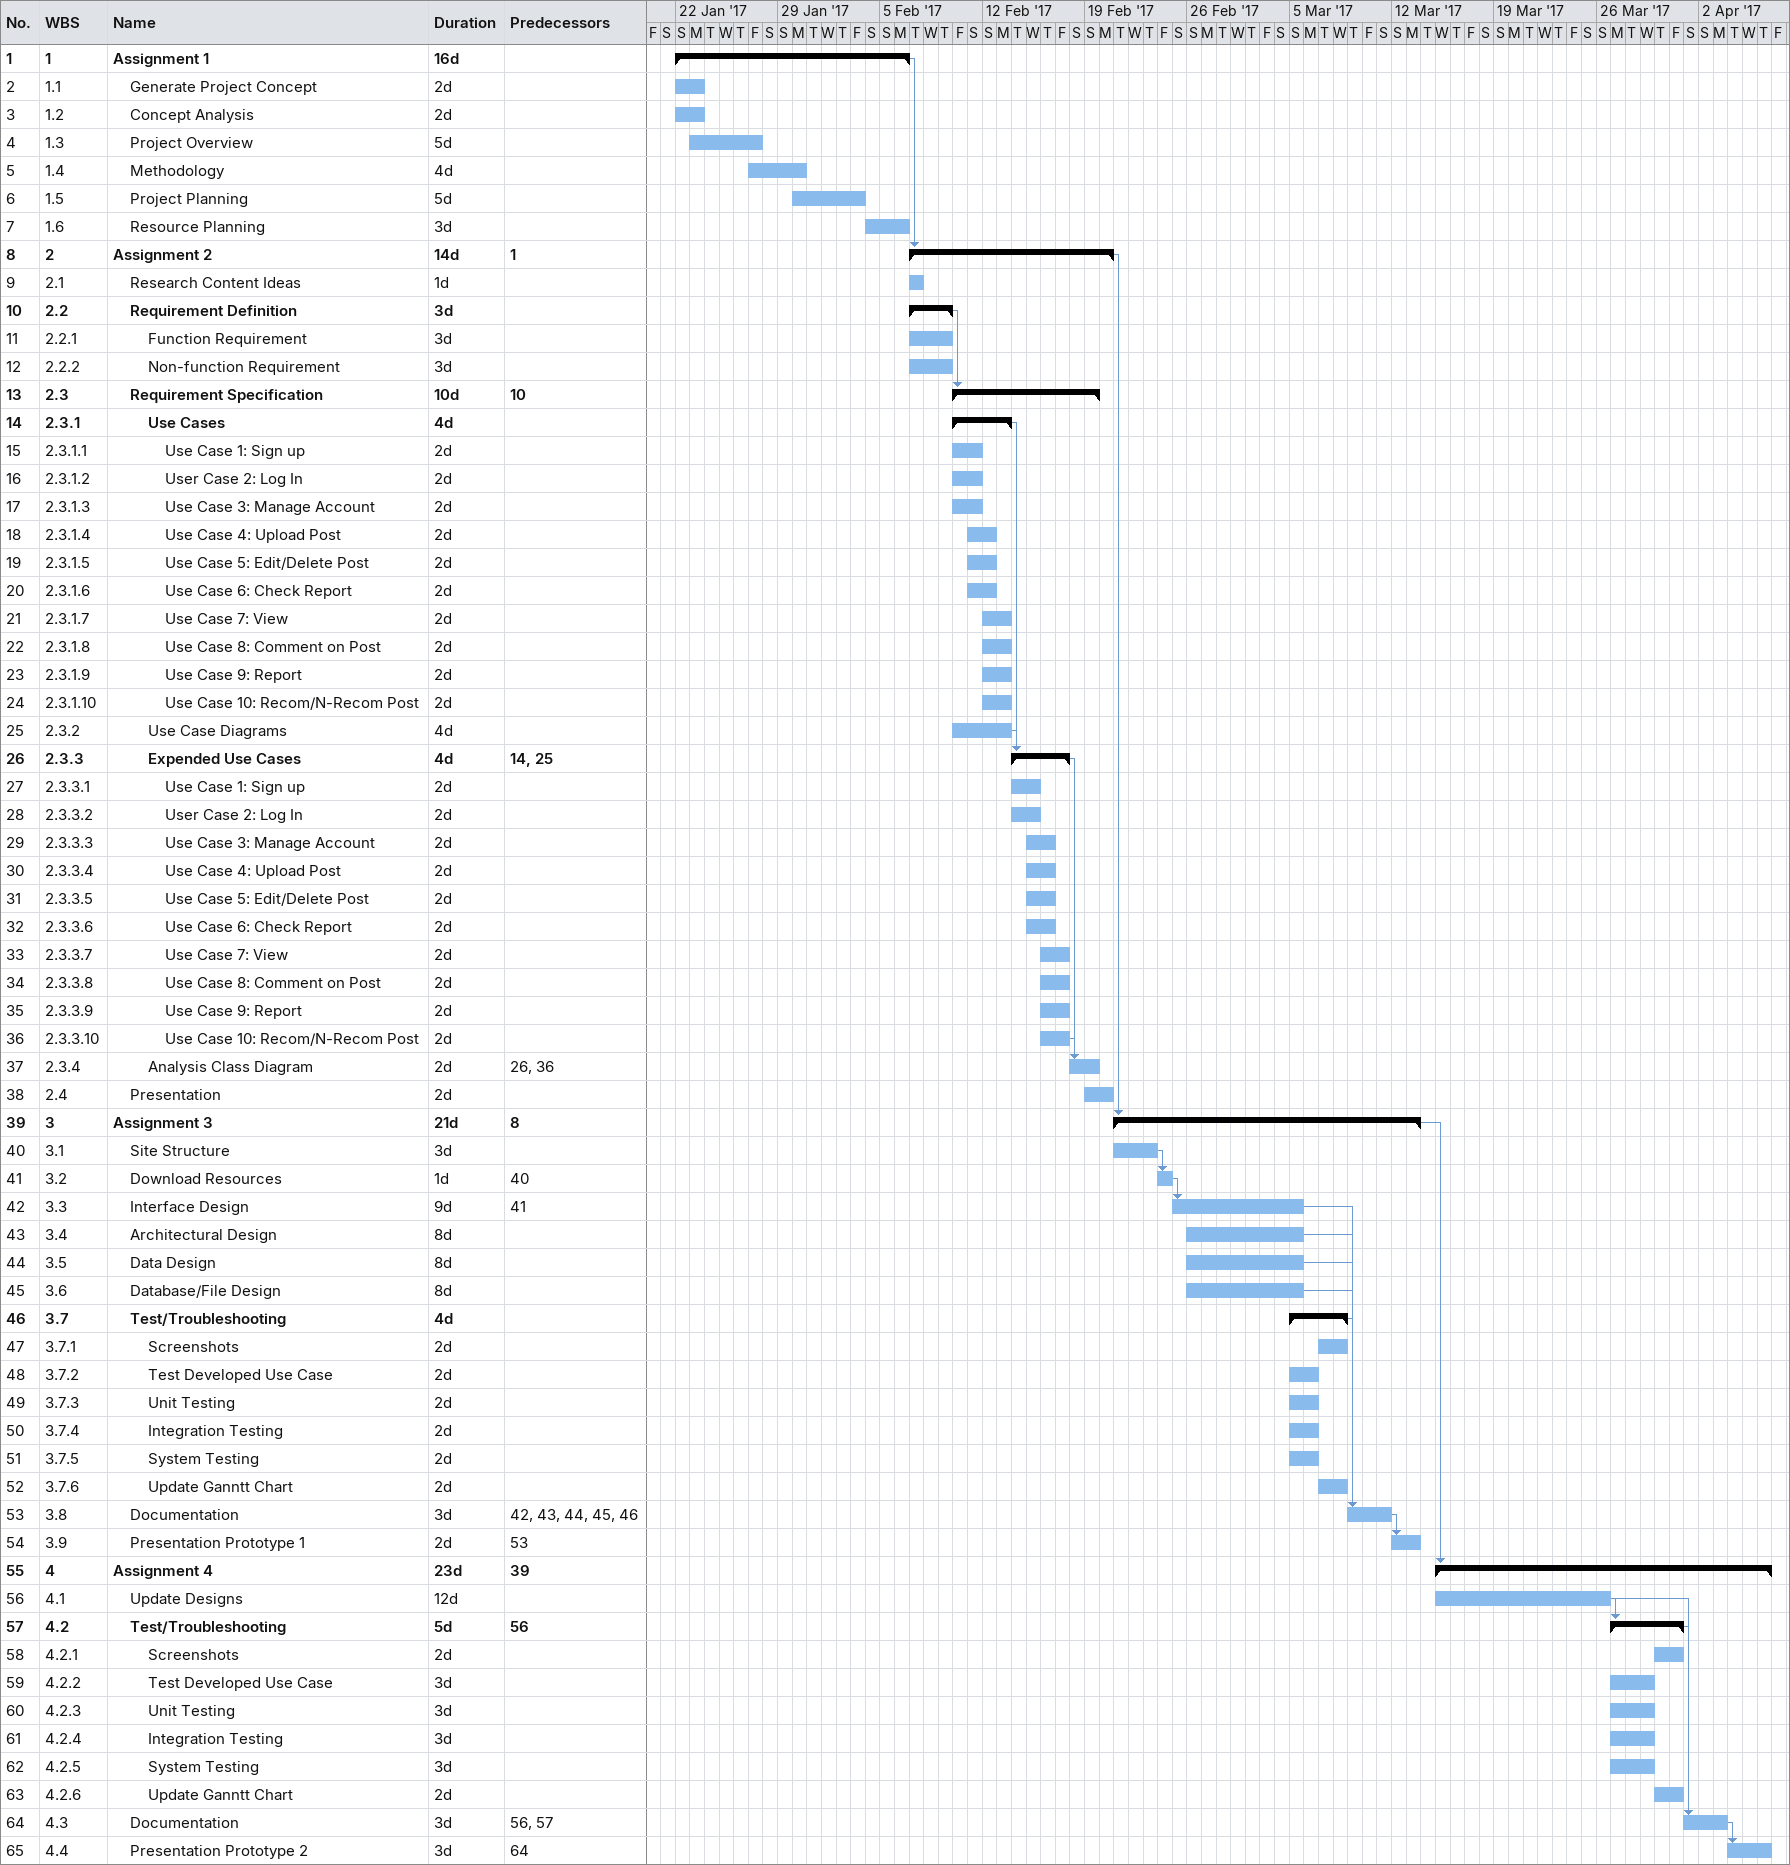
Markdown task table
| ID | WBS | Task | Duration | Start | Finish | Predecessors |
|---|---|---|---|---|---|---|
| 1 | 1 | **Assignment 1** | 16d | 2017-01-22 | 2017-02-06 |  |
| 2 | 1.1 | Generate Project Concept | 2d | 2017-01-22 | 2017-01-23 |  |
| 3 | 1.2 | Concept Analysis | 2d | 2017-01-22 | 2017-01-23 |  |
| 4 | 1.3 | Project Overview | 5d | 2017-01-23 | 2017-01-27 |  |
| 5 | 1.4 | Methodology | 4d | 2017-01-27 | 2017-01-30 |  |
| 6 | 1.5 | Project Planning | 5d | 2017-01-30 | 2017-02-03 |  |
| 7 | 1.6 | Resource Planning | 3d | 2017-02-04 | 2017-02-06 |  |
| 8 | 2 | **Assignment 2** | 14d | 2017-02-07 | 2017-02-20 | 1 |
| 9 | 2.1 | Research Content Ideas | 1d | 2017-02-07 | 2017-02-07 |  |
| 10 | 2.2 | **Requirement Definition** | 3d | 2017-02-07 | 2017-02-09 |  |
| 11 | 2.2.1 | Function Requirement | 3d | 2017-02-07 | 2017-02-09 |  |
| 12 | 2.2.2 | Non-function Requirement | 3d | 2017-02-07 | 2017-02-09 |  |
| 13 | 2.3 | **Requirement Specification** | 10d | 2017-02-10 | 2017-02-19 | 10 |
| 14 | 2.3.1 | **Use Cases** | 4d | 2017-02-10 | 2017-02-13 |  |
| 15 | 2.3.1.1 | Use Case 1: Sign up | 2d | 2017-02-10 | 2017-02-11 |  |
| 16 | 2.3.1.2 | User Case 2: Log In | 2d | 2017-02-10 | 2017-02-11 |  |
| 17 | 2.3.1.3 | Use Case 3: Manage Account | 2d | 2017-02-10 | 2017-02-11 |  |
| 18 | 2.3.1.4 | Use Case 4: Upload Post | 2d | 2017-02-11 | 2017-02-12 |  |
| 19 | 2.3.1.5 | Use Case 5: Edit/Delete Post | 2d | 2017-02-11 | 2017-02-12 |  |
| 20 | 2.3.1.6 | Use Case 6: Check Report | 2d | 2017-02-11 | 2017-02-12 |  |
| 21 | 2.3.1.7 | Use Case 7: View | 2d | 2017-02-12 | 2017-02-13 |  |
| 22 | 2.3.1.8 | Use Case 8: Comment on Post | 2d | 2017-02-12 | 2017-02-13 |  |
| 23 | 2.3.1.9 | Use Case 9: Report | 2d | 2017-02-12 | 2017-02-13 |  |
| 24 | 2.3.1.10 | Use Case 10: Recom/N-Recom Post | 2d | 2017-02-12 | 2017-02-13 |  |
| 25 | 2.3.2 | Use Case Diagrams | 4d | 2017-02-10 | 2017-02-13 |  |
| 26 | 2.3.3 | **Expended Use Cases** | 4d | 2017-02-14 | 2017-02-17 | 14, 25 |
| 27 | 2.3.3.1 | Use Case 1: Sign up | 2d | 2017-02-14 | 2017-02-15 |  |
| 28 | 2.3.3.2 | User Case 2: Log In | 2d | 2017-02-14 | 2017-02-15 |  |
| 29 | 2.3.3.3 | Use Case 3: Manage Account | 2d | 2017-02-15 | 2017-02-16 |  |
| 30 | 2.3.3.4 | Use Case 4: Upload Post | 2d | 2017-02-15 | 2017-02-16 |  |
| 31 | 2.3.3.5 | Use Case 5: Edit/Delete Post | 2d | 2017-02-15 | 2017-02-16 |  |
| 32 | 2.3.3.6 | Use Case 6: Check Report | 2d | 2017-02-15 | 2017-02-16 |  |
| 33 | 2.3.3.7 | Use Case 7: View | 2d | 2017-02-16 | 2017-02-17 |  |
| 34 | 2.3.3.8 | Use Case 8: Comment on Post | 2d | 2017-02-16 | 2017-02-17 |  |
| 35 | 2.3.3.9 | Use Case 9: Report | 2d | 2017-02-16 | 2017-02-17 |  |
| 36 | 2.3.3.10 | Use Case 10: Recom/N-Recom Post | 2d | 2017-02-16 | 2017-02-17 |  |
| 37 | 2.3.4 | Analysis Class Diagram | 2d | 2017-02-18 | 2017-02-19 | 26, 36 |
| 38 | 2.4 | Presentation | 2d | 2017-02-19 | 2017-02-20 |  |
| 39 | 3 | **Assignment 3** | 21d | 2017-02-21 | 2017-03-13 | 8 |
| 40 | 3.1 | Site Structure | 3d | 2017-02-21 | 2017-02-23 |  |
| 41 | 3.2 | Download Resources | 1d | 2017-02-24 | 2017-02-24 | 40 |
| 42 | 3.3 | Interface Design | 9d | 2017-02-25 | 2017-03-05 | 41 |
| 43 | 3.4 | Architectural Design | 8d | 2017-02-26 | 2017-03-05 |  |
| 44 | 3.5 | Data Design | 8d | 2017-02-26 | 2017-03-05 |  |
| 45 | 3.6 | Database/File Design | 8d | 2017-02-26 | 2017-03-05 |  |
| 46 | 3.7 | **Test/Troubleshooting** | 4d | 2017-03-05 | 2017-03-08 |  |
| 47 | 3.7.1 | Screenshots | 2d | 2017-03-07 | 2017-03-08 |  |
| 48 | 3.7.2 | Test Developed Use Case | 2d | 2017-03-05 | 2017-03-06 |  |
| 49 | 3.7.3 | Unit Testing | 2d | 2017-03-05 | 2017-03-06 |  |
| 50 | 3.7.4 | Integration Testing | 2d | 2017-03-05 | 2017-03-06 |  |
| 51 | 3.7.5 | System Testing | 2d | 2017-03-05 | 2017-03-06 |  |
| 52 | 3.7.6 | Update Ganntt Chart | 2d | 2017-03-07 | 2017-03-08 |  |
| 53 | 3.8 | Documentation | 3d | 2017-03-09 | 2017-03-11 | 42, 43, 44, 45, 46 |
| 54 | 3.9 | Presentation Prototype 1 | 2d | 2017-03-12 | 2017-03-13 | 53 |
| 55 | 4 | **Assignment 4** | 23d | 2017-03-15 | 2017-04-06 | 39 |
| 56 | 4.1 | Update Designs | 12d | 2017-03-15 | 2017-03-26 |  |
| 57 | 4.2 | **Test/Troubleshooting** | 5d | 2017-03-27 | 2017-03-31 | 56 |
| 58 | 4.2.1 | Screenshots | 2d | 2017-03-30 | 2017-03-31 |  |
| 59 | 4.2.2 | Test Developed Use Case | 3d | 2017-03-27 | 2017-03-29 |  |
| 60 | 4.2.3 | Unit Testing | 3d | 2017-03-27 | 2017-03-29 |  |
| 61 | 4.2.4 | Integration Testing | 3d | 2017-03-27 | 2017-03-29 |  |
| 62 | 4.2.5 | System Testing | 3d | 2017-03-27 | 2017-03-29 |  |
| 63 | 4.2.6 | Update Ganntt Chart | 2d | 2017-03-30 | 2017-03-31 |  |
| 64 | 4.3 | Documentation | 3d | 2017-04-01 | 2017-04-03 | 56, 57 |
| 65 | 4.4 | Presentation Prototype 2 | 3d | 2017-04-04 | 2017-04-06 | 64 |
